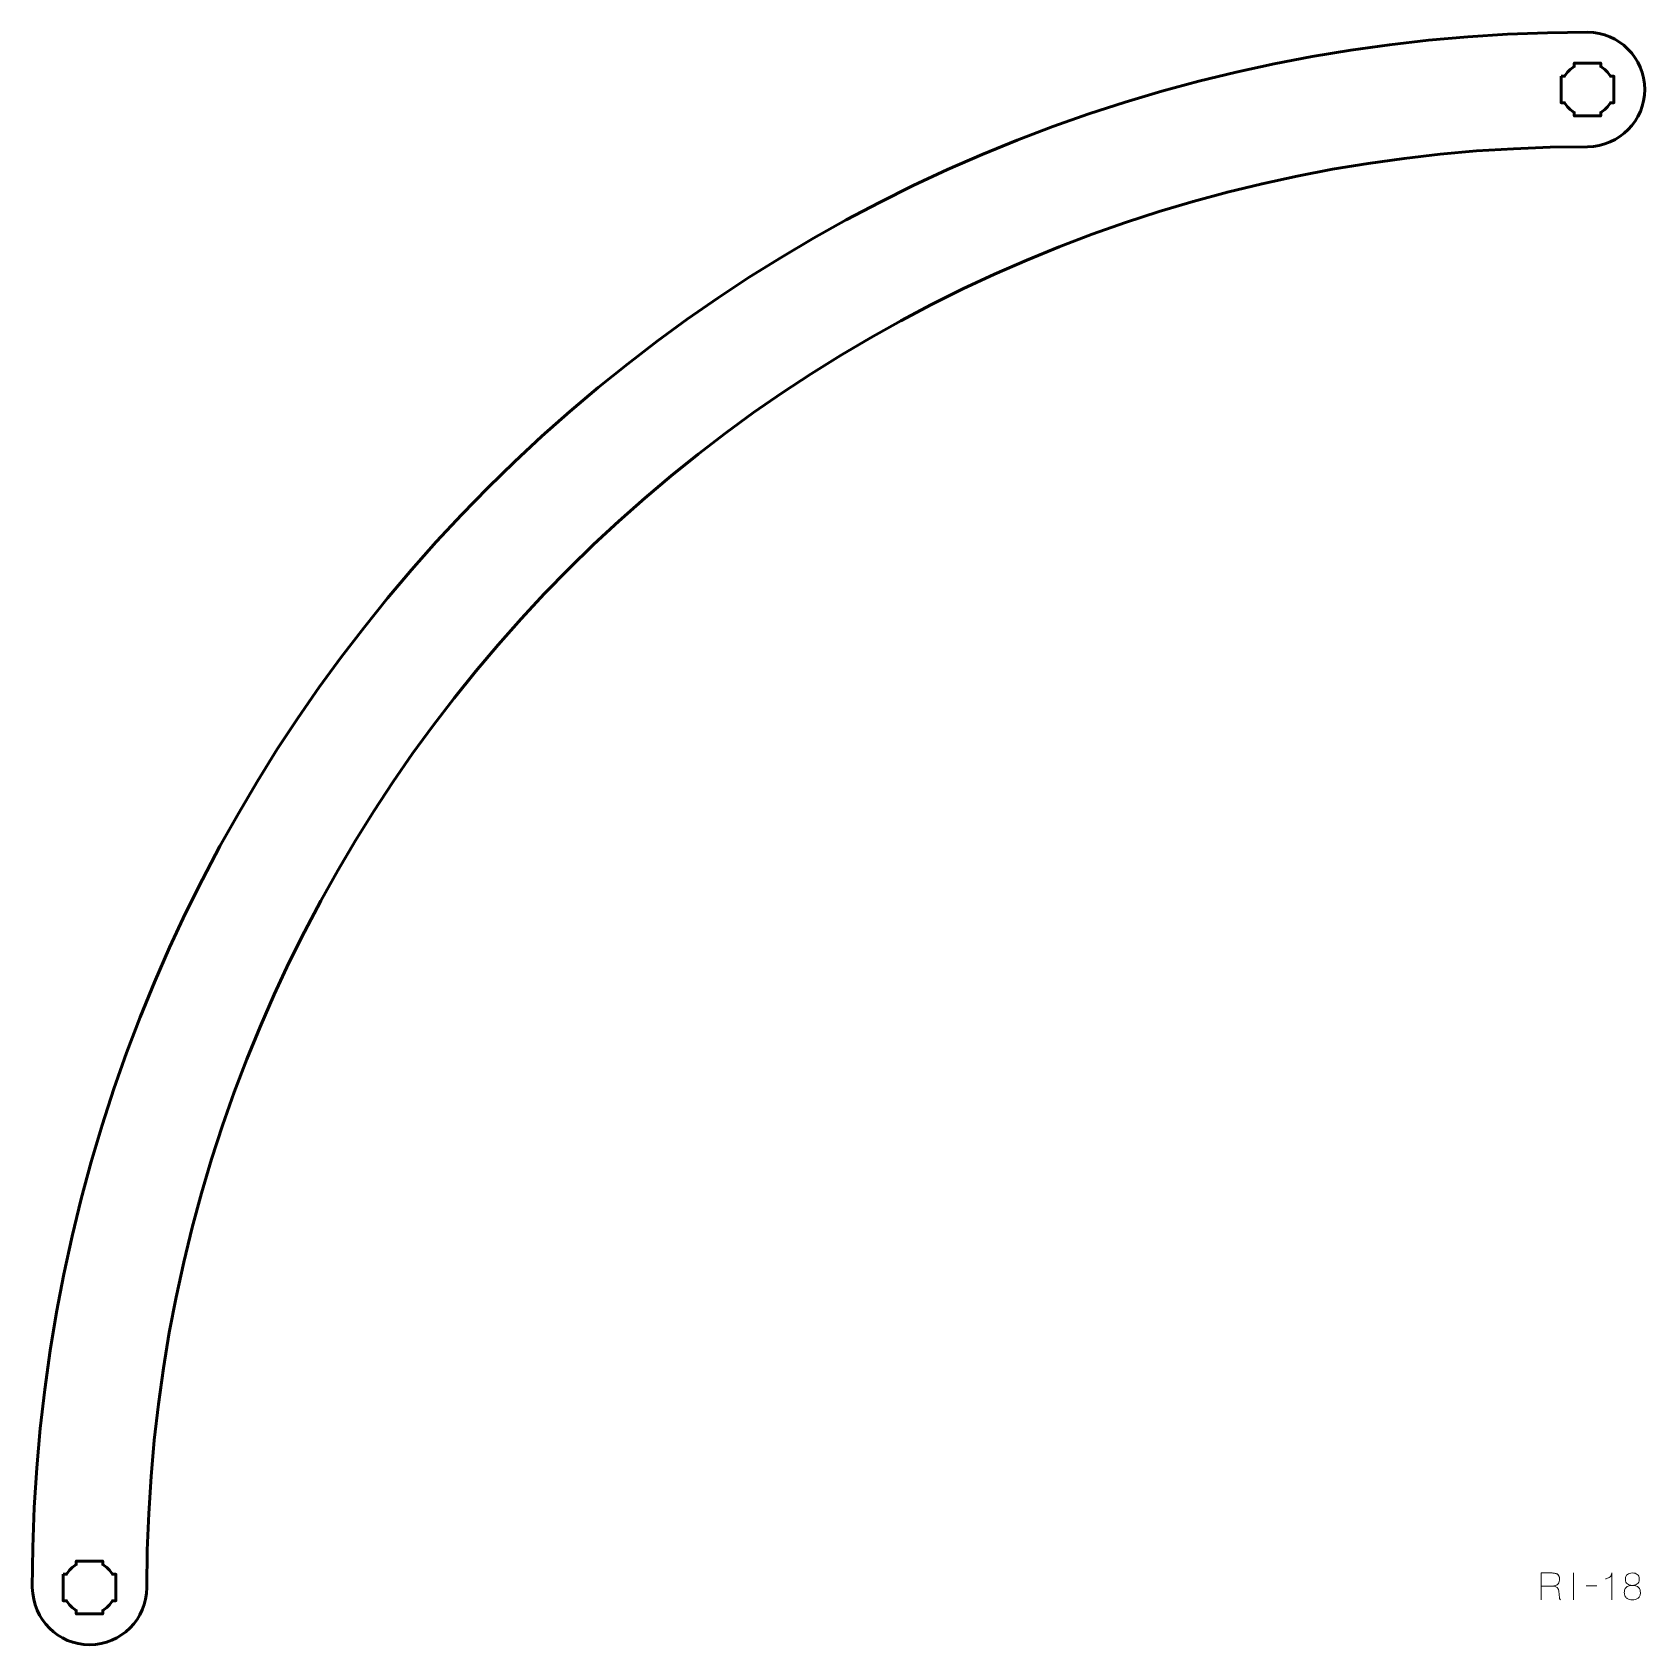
# Model space of a CAD drawing. Header units: centimetres. Extents: x -28.1 to -9.9, y -15.5 to 2.8.
import ezdxf

# ---------------------------------------------------------------- set-up
doc = ezdxf.new("R2010")
doc.units = ezdxf.units.CM
doc.header["$MEASUREMENT"] = 0
doc.layers.add('Layer 1', color=7, linetype='Continuous')

msp = doc.modelspace()

# ---------------------------------------------------------------- linework, layer by layer
at = {"layer": 'Layer 1', "color": 250, "lineweight": 53}
for points, knots in [([(-26.84999, -14.85), (-26.85, -15.20883), (-27.14108, -15.49991), (-27.5, -15.49991), (-27.5, -15.49991), (-27.85318, -15.49991), (-28.14067, -15.21806), (-28.14988, -14.84991), (-28.14988, -14.84991), (-28.15, -5.10384), (-20.24616, 2.8), (-10.5, 2.79999), (-10.5, 2.79999), (-10.14117, 2.79998), (-9.85009, 2.5089), (-9.85009, 2.14998), (-9.85009, 2.14998), (-9.85009, 1.7968), (-10.13194, 1.50931), (-10.5001, 1.5001), (-10.5001, 1.5001), (-19.52831, 1.5), (-26.85, -5.82169), (-26.84999, -14.85)], [0, 0, 0, 0, 0.16666667, 0.16666667, 0.16666667, 0.16666667, 0.33333333, 0.33333333, 0.33333333, 0.33333333, 0.5, 0.5, 0.5, 0.5, 0.66666667, 0.66666667, 0.66666667, 0.66666667, 0.83333333, 0.83333333, 0.83333333, 0.83333333, 1, 1, 1, 1]), ([(-10.80003, 2.30004), (-10.80003, 2.30004), (-10.75983, 2.30004), (-10.75983, 2.30004), (-10.75983, 2.30004), (-10.7335, 2.34556), (-10.69554, 2.38349), (-10.65003, 2.40982), (-10.65003, 2.40982), (-10.65003, 2.40982), (-10.65003, 2.45004), (-10.65003, 2.45004), (-10.65003, 2.45004), (-10.65003, 2.45004), (-10.35003, 2.45004), (-10.35003, 2.45004), (-10.35003, 2.45004), (-10.35003, 2.45004), (-10.35003, 2.40985), (-10.35003, 2.40985), (-10.35003, 2.40985), (-10.3045, 2.38352), (-10.26651, 2.34557), (-10.24015, 2.30004), (-10.24015, 2.30004), (-10.24015, 2.30004), (-10.20003, 2.30004), (-10.20003, 2.30004), (-10.20003, 2.30004), (-10.20003, 2.30004), (-10.20003, 2.15462), (-10.20003, 2.15462), (-10.20003, 2.15462), (-10.20003, 2.15462), (-10.19997, 2.14997), (-10.19997, 2.14997), (-10.19997, 2.14997), (-10.19997, 2.14997), (-10.20003, 2.14533), (-10.20003, 2.14533), (-10.20003, 2.14533), (-10.20003, 2.14533), (-10.20003, 2.00004), (-10.20003, 2.00004), (-10.20003, 2.00004), (-10.20003, 2.00004), (-10.2401, 2.00004), (-10.2401, 2.00004), (-10.2401, 2.00004), (-10.26645, 1.95447), (-10.30445, 1.91646), (-10.35003, 1.8901), (-10.35003, 1.8901), (-10.35003, 1.8901), (-10.35003, 1.85004), (-10.35003, 1.85004), (-10.35003, 1.85004), (-10.35003, 1.85004), (-10.49331, 1.85004), (-10.49331, 1.85004), (-10.49331, 1.85004), (-10.49331, 1.85004), (-10.49998, 1.84996), (-10.49998, 1.84996), (-10.49998, 1.84996), (-10.49998, 1.84996), (-10.50666, 1.85004), (-10.50666, 1.85004), (-10.50666, 1.85004), (-10.50666, 1.85004), (-10.65003, 1.85004), (-10.65003, 1.85004), (-10.65003, 1.85004), (-10.65003, 1.85004), (-10.65003, 1.89014), (-10.65003, 1.89014), (-10.65003, 1.89014), (-10.69557, 1.9165), (-10.73355, 1.95449), (-10.75988, 2.00004), (-10.75988, 2.00004), (-10.75988, 2.00004), (-10.80003, 2.00004), (-10.80003, 2.00004), (-10.80003, 2.00004), (-10.80003, 2.00004), (-10.80003, 2.30004), (-10.80003, 2.30004)], [0, 0, 0, 0, 0.04545455, 0.04545455, 0.04545455, 0.04545455, 0.09090909, 0.09090909, 0.09090909, 0.09090909, 0.13636364, 0.13636364, 0.13636364, 0.13636364, 0.18181818, 0.18181818, 0.18181818, 0.18181818, 0.22727273, 0.22727273, 0.22727273, 0.22727273, 0.27272727, 0.27272727, 0.27272727, 0.27272727, 0.31818182, 0.31818182, 0.31818182, 0.31818182, 0.36363636, 0.36363636, 0.36363636, 0.36363636, 0.40909091, 0.40909091, 0.40909091, 0.40909091, 0.45454545, 0.45454545, 0.45454545, 0.45454545, 0.5, 0.5, 0.5, 0.5, 0.54545455, 0.54545455, 0.54545455, 0.54545455, 0.59090909, 0.59090909, 0.59090909, 0.59090909, 0.63636364, 0.63636364, 0.63636364, 0.63636364, 0.68181818, 0.68181818, 0.68181818, 0.68181818, 0.72727273, 0.72727273, 0.72727273, 0.72727273, 0.77272727, 0.77272727, 0.77272727, 0.77272727, 0.81818182, 0.81818182, 0.81818182, 0.81818182, 0.86363636, 0.86363636, 0.86363636, 0.86363636, 0.90909091, 0.90909091, 0.90909091, 0.90909091, 0.95454545, 0.95454545, 0.95454545, 0.95454545, 1, 1, 1, 1]), ([(-27.80003, -14.69996), (-27.80003, -14.69996), (-27.75983, -14.69996), (-27.75983, -14.69996), (-27.75983, -14.69996), (-27.7335, -14.65444), (-27.69554, -14.61651), (-27.65003, -14.59018), (-27.65003, -14.59018), (-27.65003, -14.59018), (-27.65003, -14.54996), (-27.65003, -14.54996), (-27.65003, -14.54996), (-27.65003, -14.54996), (-27.35003, -14.54996), (-27.35003, -14.54996), (-27.35003, -14.54996), (-27.35003, -14.54996), (-27.35003, -14.59015), (-27.35003, -14.59015), (-27.35003, -14.59015), (-27.3045, -14.61648), (-27.26651, -14.65443), (-27.24015, -14.69996), (-27.24015, -14.69996), (-27.24015, -14.69996), (-27.20003, -14.69996), (-27.20003, -14.69996), (-27.20003, -14.69996), (-27.20003, -14.69996), (-27.20003, -14.84538), (-27.20003, -14.84538), (-27.20003, -14.84538), (-27.20003, -14.84538), (-27.19997, -14.85003), (-27.19997, -14.85003), (-27.19997, -14.85003), (-27.19997, -14.85003), (-27.20003, -14.85467), (-27.20003, -14.85467), (-27.20003, -14.85467), (-27.20003, -14.85467), (-27.20003, -14.99996), (-27.20003, -14.99996), (-27.20003, -14.99996), (-27.20003, -14.99996), (-27.2401, -14.99996), (-27.2401, -14.99996), (-27.2401, -14.99996), (-27.26645, -15.04553), (-27.30445, -15.08354), (-27.35003, -15.1099), (-27.35003, -15.1099), (-27.35003, -15.1099), (-27.35003, -15.14996), (-27.35003, -15.14996), (-27.35003, -15.14996), (-27.35003, -15.14996), (-27.49331, -15.14996), (-27.49331, -15.14996), (-27.49331, -15.14996), (-27.49331, -15.14996), (-27.49998, -15.15004), (-27.49998, -15.15004), (-27.49998, -15.15004), (-27.49998, -15.15004), (-27.50666, -15.14996), (-27.50666, -15.14996), (-27.50666, -15.14996), (-27.50666, -15.14996), (-27.65003, -15.14996), (-27.65003, -15.14996), (-27.65003, -15.14996), (-27.65003, -15.14996), (-27.65003, -15.10986), (-27.65003, -15.10986), (-27.65003, -15.10986), (-27.69557, -15.0835), (-27.73355, -15.04551), (-27.75988, -14.99996), (-27.75988, -14.99996), (-27.75988, -14.99996), (-27.80003, -14.99996), (-27.80003, -14.99996), (-27.80003, -14.99996), (-27.80003, -14.99996), (-27.80003, -14.69996), (-27.80003, -14.69996)], [0, 0, 0, 0, 0.04545455, 0.04545455, 0.04545455, 0.04545455, 0.09090909, 0.09090909, 0.09090909, 0.09090909, 0.13636364, 0.13636364, 0.13636364, 0.13636364, 0.18181818, 0.18181818, 0.18181818, 0.18181818, 0.22727273, 0.22727273, 0.22727273, 0.22727273, 0.27272727, 0.27272727, 0.27272727, 0.27272727, 0.31818182, 0.31818182, 0.31818182, 0.31818182, 0.36363636, 0.36363636, 0.36363636, 0.36363636, 0.40909091, 0.40909091, 0.40909091, 0.40909091, 0.45454545, 0.45454545, 0.45454545, 0.45454545, 0.5, 0.5, 0.5, 0.5, 0.54545455, 0.54545455, 0.54545455, 0.54545455, 0.59090909, 0.59090909, 0.59090909, 0.59090909, 0.63636364, 0.63636364, 0.63636364, 0.63636364, 0.68181818, 0.68181818, 0.68181818, 0.68181818, 0.72727273, 0.72727273, 0.72727273, 0.72727273, 0.77272727, 0.77272727, 0.77272727, 0.77272727, 0.81818182, 0.81818182, 0.81818182, 0.81818182, 0.86363636, 0.86363636, 0.86363636, 0.86363636, 0.90909091, 0.90909091, 0.90909091, 0.90909091, 0.95454545, 0.95454545, 0.95454545, 0.95454545, 1, 1, 1, 1])]:
    msp.add_open_spline(points, degree=3, knots=knots, dxfattribs=at)
at = {"layer": 'Layer 1', "color": 30, "lineweight": 9}
for points, knots in [([(-11.02428, -14.99015), (-11.02428, -14.99015), (-11.02428, -14.68493), (-11.02428, -14.68493), (-11.02428, -14.68493), (-11.02428, -14.68493), (-10.91294, -14.68493), (-10.91294, -14.68493), (-10.91294, -14.68493), (-10.89742, -14.68493), (-10.88416, -14.68599), (-10.87322, -14.68803), (-10.87322, -14.68803), (-10.86222, -14.69008), (-10.85311, -14.69304), (-10.84592, -14.69692), (-10.84592, -14.69692), (-10.83872, -14.7008), (-10.83308, -14.70553), (-10.82891, -14.7111), (-10.82891, -14.7111), (-10.82468, -14.71661), (-10.82172, -14.72289), (-10.81981, -14.72987), (-10.81981, -14.72987), (-10.81791, -14.73686), (-10.81678, -14.74441), (-10.81643, -14.75266), (-10.81643, -14.75266), (-10.81593, -14.76303), (-10.81706, -14.77305), (-10.81974, -14.78272), (-10.81974, -14.78272), (-10.82249, -14.79245), (-10.82722, -14.80113), (-10.83392, -14.80889), (-10.83392, -14.80889), (-10.8407, -14.81666), (-10.8498, -14.82279), (-10.86137, -14.82738), (-10.86137, -14.82738), (-10.87294, -14.8319), (-10.88726, -14.83429), (-10.90448, -14.83436), (-10.90448, -14.83436), (-10.90448, -14.83436), (-11.02428, -14.83436), (-11.02428, -14.83436), (-11.02428, -14.83436), (-11.02428, -14.83436), (-10.90448, -14.83436), (-10.90448, -14.83436), (-10.90448, -14.83436), (-10.88762, -14.83429), (-10.87343, -14.8319), (-10.86193, -14.82738), (-10.86193, -14.82738), (-10.85043, -14.82279), (-10.84126, -14.81666), (-10.83442, -14.80889), (-10.83442, -14.80889), (-10.82757, -14.80113), (-10.82278, -14.79245), (-10.81995, -14.78272), (-10.81995, -14.78272), (-10.81713, -14.77305), (-10.81593, -14.76303), (-10.81643, -14.75266), (-10.81643, -14.75266), (-10.81685, -14.74236), (-10.81861, -14.73305), (-10.82172, -14.72472), (-10.82172, -14.72472), (-10.82475, -14.71647), (-10.82983, -14.70934), (-10.83689, -14.70341), (-10.83689, -14.70341), (-10.84394, -14.69749), (-10.85368, -14.6929), (-10.86603, -14.68973), (-10.86603, -14.68973), (-10.87837, -14.68655), (-10.89404, -14.68493), (-10.91294, -14.68493), (-10.91294, -14.68493), (-10.91294, -14.68493), (-11.02428, -14.68493), (-11.02428, -14.68493), (-11.02428, -14.68493), (-11.02428, -14.68493), (-11.02428, -14.99015), (-11.02428, -14.99015)], [0, 0, 0, 0, 0.04347826, 0.04347826, 0.04347826, 0.04347826, 0.08695652, 0.08695652, 0.08695652, 0.08695652, 0.13043478, 0.13043478, 0.13043478, 0.13043478, 0.17391304, 0.17391304, 0.17391304, 0.17391304, 0.2173913, 0.2173913, 0.2173913, 0.2173913, 0.26086957, 0.26086957, 0.26086957, 0.26086957, 0.30434783, 0.30434783, 0.30434783, 0.30434783, 0.34782609, 0.34782609, 0.34782609, 0.34782609, 0.39130435, 0.39130435, 0.39130435, 0.39130435, 0.43478261, 0.43478261, 0.43478261, 0.43478261, 0.47826087, 0.47826087, 0.47826087, 0.47826087, 0.52173913, 0.52173913, 0.52173913, 0.52173913, 0.56521739, 0.56521739, 0.56521739, 0.56521739, 0.60869565, 0.60869565, 0.60869565, 0.60869565, 0.65217391, 0.65217391, 0.65217391, 0.65217391, 0.69565217, 0.69565217, 0.69565217, 0.69565217, 0.73913043, 0.73913043, 0.73913043, 0.73913043, 0.7826087, 0.7826087, 0.7826087, 0.7826087, 0.82608696, 0.82608696, 0.82608696, 0.82608696, 0.86956522, 0.86956522, 0.86956522, 0.86956522, 0.91304348, 0.91304348, 0.91304348, 0.91304348, 0.95652174, 0.95652174, 0.95652174, 0.95652174, 1, 1, 1, 1]), ([(-10.65725, -14.99015), (-10.65725, -14.99015), (-10.65725, -14.68493), (-10.65725, -14.68493), (-10.65725, -14.68493), (-10.65725, -14.68493), (-10.65725, -14.99015), (-10.65725, -14.99015)], [0, 0, 0, 0, 0.5, 0.5, 0.5, 0.5, 1, 1, 1, 1]), ([(-10.22418, -14.99015), (-10.22418, -14.99015), (-10.22418, -14.68493), (-10.22418, -14.68493), (-10.22418, -14.68493), (-10.22425, -14.6953), (-10.22609, -14.70419), (-10.22962, -14.7116), (-10.22962, -14.7116), (-10.23307, -14.71908), (-10.23766, -14.72522), (-10.2433, -14.73015), (-10.2433, -14.73015), (-10.24895, -14.73509), (-10.25502, -14.73904), (-10.26151, -14.74201), (-10.26151, -14.74201), (-10.268, -14.7449), (-10.27428, -14.74709), (-10.28035, -14.74843), (-10.28035, -14.74843), (-10.28648, -14.74984), (-10.29171, -14.75069), (-10.29615, -14.75097), (-10.29615, -14.75097), (-10.29171, -14.75069), (-10.28648, -14.74984), (-10.28035, -14.74843), (-10.28035, -14.74843), (-10.27428, -14.74709), (-10.268, -14.7449), (-10.26151, -14.74201), (-10.26151, -14.74201), (-10.25502, -14.73904), (-10.24895, -14.73509), (-10.2433, -14.73015), (-10.2433, -14.73015), (-10.23766, -14.72522), (-10.23307, -14.71908), (-10.22962, -14.7116), (-10.22962, -14.7116), (-10.22609, -14.70419), (-10.22425, -14.6953), (-10.22418, -14.68493), (-10.22418, -14.68493), (-10.22418, -14.68493), (-10.22418, -14.99015), (-10.22418, -14.99015)], [0, 0, 0, 0, 0.08333333, 0.08333333, 0.08333333, 0.08333333, 0.16666667, 0.16666667, 0.16666667, 0.16666667, 0.25, 0.25, 0.25, 0.25, 0.33333333, 0.33333333, 0.33333333, 0.33333333, 0.41666667, 0.41666667, 0.41666667, 0.41666667, 0.5, 0.5, 0.5, 0.5, 0.58333333, 0.58333333, 0.58333333, 0.58333333, 0.66666667, 0.66666667, 0.66666667, 0.66666667, 0.75, 0.75, 0.75, 0.75, 0.83333333, 0.83333333, 0.83333333, 0.83333333, 0.91666667, 0.91666667, 0.91666667, 0.91666667, 1, 1, 1, 1]), ([(-9.99093, -14.82632), (-9.98007, -14.82632), (-9.96991, -14.82505), (-9.96038, -14.82251), (-9.96038, -14.82251), (-9.95093, -14.8199), (-9.9426, -14.81581), (-9.93534, -14.81023), (-9.93534, -14.81023), (-9.92814, -14.80466), (-9.9225, -14.79739), (-9.9184, -14.78843), (-9.9184, -14.78843), (-9.91431, -14.77954), (-9.91227, -14.76875), (-9.9122, -14.75605), (-9.9122, -14.75605), (-9.91227, -14.74335), (-9.91424, -14.73248), (-9.91812, -14.72345), (-9.91812, -14.72345), (-9.922, -14.71442), (-9.92751, -14.70701), (-9.93456, -14.7013), (-9.93456, -14.7013), (-9.94162, -14.69565), (-9.94994, -14.69149), (-9.95954, -14.68888), (-9.95954, -14.68888), (-9.96906, -14.68627), (-9.97958, -14.68514), (-9.99093, -14.68535), (-9.99093, -14.68535), (-10.00229, -14.68549), (-10.01281, -14.68698), (-10.02233, -14.68959), (-10.02233, -14.68959), (-10.03193, -14.69227), (-10.04025, -14.69636), (-10.04731, -14.70193), (-10.04731, -14.70193), (-10.05436, -14.70751), (-10.05987, -14.71477), (-10.06375, -14.72366), (-10.06375, -14.72366), (-10.06763, -14.73262), (-10.0696, -14.74335), (-10.06967, -14.75605), (-10.06967, -14.75605), (-10.0696, -14.76875), (-10.06756, -14.77954), (-10.06346, -14.78843), (-10.06346, -14.78843), (-10.05937, -14.79739), (-10.05373, -14.80466), (-10.04646, -14.81023), (-10.04646, -14.81023), (-10.03926, -14.81581), (-10.03094, -14.8199), (-10.02148, -14.82251), (-10.02148, -14.82251), (-10.01196, -14.82505), (-10.0018, -14.82632), (-9.99093, -14.82632)], [0, 0, 0, 0, 0.0625, 0.0625, 0.0625, 0.0625, 0.125, 0.125, 0.125, 0.125, 0.1875, 0.1875, 0.1875, 0.1875, 0.25, 0.25, 0.25, 0.25, 0.3125, 0.3125, 0.3125, 0.3125, 0.375, 0.375, 0.375, 0.375, 0.4375, 0.4375, 0.4375, 0.4375, 0.5, 0.5, 0.5, 0.5, 0.5625, 0.5625, 0.5625, 0.5625, 0.625, 0.625, 0.625, 0.625, 0.6875, 0.6875, 0.6875, 0.6875, 0.75, 0.75, 0.75, 0.75, 0.8125, 0.8125, 0.8125, 0.8125, 0.875, 0.875, 0.875, 0.875, 0.9375, 0.9375, 0.9375, 0.9375, 1, 1, 1, 1]), ([(-9.99093, -14.82632), (-9.98007, -14.82632), (-9.96991, -14.82505), (-9.96038, -14.82251), (-9.96038, -14.82251), (-9.95093, -14.8199), (-9.9426, -14.81581), (-9.93534, -14.81023), (-9.93534, -14.81023), (-9.92814, -14.80466), (-9.9225, -14.79739), (-9.9184, -14.78843), (-9.9184, -14.78843), (-9.91431, -14.77954), (-9.91227, -14.76875), (-9.9122, -14.75605), (-9.9122, -14.75605), (-9.91227, -14.74335), (-9.91424, -14.73248), (-9.91812, -14.72345), (-9.91812, -14.72345), (-9.922, -14.71442), (-9.92751, -14.70701), (-9.93456, -14.7013), (-9.93456, -14.7013), (-9.94162, -14.69565), (-9.94994, -14.69149), (-9.95954, -14.68888), (-9.95954, -14.68888), (-9.96906, -14.68627), (-9.97958, -14.68514), (-9.99093, -14.68535), (-9.99093, -14.68535), (-10.00229, -14.68549), (-10.01281, -14.68698), (-10.02233, -14.68959), (-10.02233, -14.68959), (-10.03193, -14.69227), (-10.04025, -14.69636), (-10.04731, -14.70193), (-10.04731, -14.70193), (-10.05436, -14.70751), (-10.05987, -14.71477), (-10.06375, -14.72366), (-10.06375, -14.72366), (-10.06763, -14.73262), (-10.0696, -14.74335), (-10.06967, -14.75605), (-10.06967, -14.75605), (-10.0696, -14.76875), (-10.06756, -14.77954), (-10.06346, -14.78843), (-10.06346, -14.78843), (-10.05937, -14.79739), (-10.05373, -14.80466), (-10.04646, -14.81023), (-10.04646, -14.81023), (-10.03926, -14.81581), (-10.03094, -14.8199), (-10.02148, -14.82251), (-10.02148, -14.82251), (-10.01196, -14.82505), (-10.0018, -14.82632), (-9.99093, -14.82632)], [0, 0, 0, 0, 0.0625, 0.0625, 0.0625, 0.0625, 0.125, 0.125, 0.125, 0.125, 0.1875, 0.1875, 0.1875, 0.1875, 0.25, 0.25, 0.25, 0.25, 0.3125, 0.3125, 0.3125, 0.3125, 0.375, 0.375, 0.375, 0.375, 0.4375, 0.4375, 0.4375, 0.4375, 0.5, 0.5, 0.5, 0.5, 0.5625, 0.5625, 0.5625, 0.5625, 0.625, 0.625, 0.625, 0.625, 0.6875, 0.6875, 0.6875, 0.6875, 0.75, 0.75, 0.75, 0.75, 0.8125, 0.8125, 0.8125, 0.8125, 0.875, 0.875, 0.875, 0.875, 0.9375, 0.9375, 0.9375, 0.9375, 1, 1, 1, 1]), ([(-10.80711, -14.99015), (-10.80993, -14.9881), (-10.81205, -14.98563), (-10.8136, -14.98274), (-10.8136, -14.98274), (-10.81516, -14.97985), (-10.81621, -14.97696), (-10.81685, -14.97413), (-10.81685, -14.97413), (-10.81741, -14.97138), (-10.8177, -14.96905), (-10.8177, -14.96729), (-10.8177, -14.96729), (-10.8177, -14.96729), (-10.82532, -14.89024), (-10.82532, -14.89024), (-10.82532, -14.89024), (-10.82616, -14.87917), (-10.82941, -14.86943), (-10.83498, -14.8611), (-10.83498, -14.8611), (-10.84063, -14.85271), (-10.84867, -14.84622), (-10.85925, -14.84149), (-10.85925, -14.84149), (-10.86977, -14.83683), (-10.88289, -14.83444), (-10.89855, -14.83436), (-10.89855, -14.83436), (-10.88289, -14.83444), (-10.86977, -14.83683), (-10.85925, -14.84149), (-10.85925, -14.84149), (-10.84867, -14.84622), (-10.84063, -14.85271), (-10.83498, -14.8611), (-10.83498, -14.8611), (-10.82941, -14.86943), (-10.82616, -14.87917), (-10.82532, -14.89024), (-10.82532, -14.89024), (-10.82532, -14.89024), (-10.8177, -14.96729), (-10.8177, -14.96729), (-10.8177, -14.96729), (-10.8177, -14.96905), (-10.81741, -14.97138), (-10.81685, -14.97413), (-10.81685, -14.97413), (-10.81621, -14.97696), (-10.81516, -14.97985), (-10.8136, -14.98274), (-10.8136, -14.98274), (-10.81205, -14.98563), (-10.80993, -14.9881), (-10.80711, -14.99015)], [0, 0, 0, 0, 0.07142857, 0.07142857, 0.07142857, 0.07142857, 0.14285714, 0.14285714, 0.14285714, 0.14285714, 0.21428571, 0.21428571, 0.21428571, 0.21428571, 0.28571429, 0.28571429, 0.28571429, 0.28571429, 0.35714286, 0.35714286, 0.35714286, 0.35714286, 0.42857143, 0.42857143, 0.42857143, 0.42857143, 0.5, 0.5, 0.5, 0.5, 0.57142857, 0.57142857, 0.57142857, 0.57142857, 0.64285714, 0.64285714, 0.64285714, 0.64285714, 0.71428571, 0.71428571, 0.71428571, 0.71428571, 0.78571429, 0.78571429, 0.78571429, 0.78571429, 0.85714286, 0.85714286, 0.85714286, 0.85714286, 0.92857143, 0.92857143, 0.92857143, 0.92857143, 1, 1, 1, 1]), ([(-10.51628, -14.83055), (-10.51628, -14.83055), (-10.39309, -14.83055), (-10.39309, -14.83055), (-10.39309, -14.83055), (-10.39309, -14.83055), (-10.51628, -14.83055), (-10.51628, -14.83055)], [0, 0, 0, 0, 0.5, 0.5, 0.5, 0.5, 1, 1, 1, 1]), ([(-9.99093, -14.99015), (-9.97823, -14.99015), (-9.96638, -14.98867), (-9.95537, -14.98556), (-9.95537, -14.98556), (-9.94437, -14.98246), (-9.9347, -14.97759), (-9.92631, -14.97096), (-9.92631, -14.97096), (-9.91798, -14.9644), (-9.91142, -14.95593), (-9.90669, -14.94549), (-9.90669, -14.94549), (-9.90196, -14.93512), (-9.89957, -14.92263), (-9.8995, -14.90802), (-9.8995, -14.90802), (-9.89964, -14.88862), (-9.90345, -14.87289), (-9.911, -14.86089), (-9.911, -14.86089), (-9.91854, -14.84883), (-9.92913, -14.84008), (-9.94275, -14.83451), (-9.94275, -14.83451), (-9.95643, -14.829), (-9.97245, -14.82625), (-9.99093, -14.82632), (-9.99093, -14.82632), (-10.00935, -14.82625), (-10.02544, -14.829), (-10.03898, -14.83451), (-10.03898, -14.83451), (-10.0526, -14.84008), (-10.06311, -14.84883), (-10.07059, -14.86089), (-10.07059, -14.86089), (-10.07807, -14.87289), (-10.08188, -14.88862), (-10.08195, -14.90802), (-10.08195, -14.90802), (-10.08188, -14.92263), (-10.07948, -14.93512), (-10.07475, -14.94549), (-10.07475, -14.94549), (-10.07003, -14.95593), (-10.06354, -14.9644), (-10.05514, -14.97096), (-10.05514, -14.97096), (-10.04681, -14.97759), (-10.03722, -14.98246), (-10.02621, -14.98556), (-10.02621, -14.98556), (-10.01528, -14.98867), (-10.00349, -14.99015), (-9.99093, -14.99015)], [0, 0, 0, 0, 0.07142857, 0.07142857, 0.07142857, 0.07142857, 0.14285714, 0.14285714, 0.14285714, 0.14285714, 0.21428571, 0.21428571, 0.21428571, 0.21428571, 0.28571429, 0.28571429, 0.28571429, 0.28571429, 0.35714286, 0.35714286, 0.35714286, 0.35714286, 0.42857143, 0.42857143, 0.42857143, 0.42857143, 0.5, 0.5, 0.5, 0.5, 0.57142857, 0.57142857, 0.57142857, 0.57142857, 0.64285714, 0.64285714, 0.64285714, 0.64285714, 0.71428571, 0.71428571, 0.71428571, 0.71428571, 0.78571429, 0.78571429, 0.78571429, 0.78571429, 0.85714286, 0.85714286, 0.85714286, 0.85714286, 0.92857143, 0.92857143, 0.92857143, 0.92857143, 1, 1, 1, 1]), ([(-9.99093, -14.99015), (-9.97823, -14.99015), (-9.96638, -14.98867), (-9.95537, -14.98556), (-9.95537, -14.98556), (-9.94437, -14.98246), (-9.9347, -14.97759), (-9.92631, -14.97096), (-9.92631, -14.97096), (-9.91798, -14.9644), (-9.91142, -14.95593), (-9.90669, -14.94549), (-9.90669, -14.94549), (-9.90196, -14.93512), (-9.89957, -14.92263), (-9.8995, -14.90802), (-9.8995, -14.90802), (-9.89964, -14.88862), (-9.90345, -14.87289), (-9.911, -14.86089), (-9.911, -14.86089), (-9.91854, -14.84883), (-9.92913, -14.84008), (-9.94275, -14.83451), (-9.94275, -14.83451), (-9.95643, -14.829), (-9.97245, -14.82625), (-9.99093, -14.82632), (-9.99093, -14.82632), (-10.00935, -14.82625), (-10.02544, -14.829), (-10.03898, -14.83451), (-10.03898, -14.83451), (-10.0526, -14.84008), (-10.06311, -14.84883), (-10.07059, -14.86089), (-10.07059, -14.86089), (-10.07807, -14.87289), (-10.08188, -14.88862), (-10.08195, -14.90802), (-10.08195, -14.90802), (-10.08188, -14.92263), (-10.07948, -14.93512), (-10.07475, -14.94549), (-10.07475, -14.94549), (-10.07003, -14.95593), (-10.06354, -14.9644), (-10.05514, -14.97096), (-10.05514, -14.97096), (-10.04681, -14.97759), (-10.03722, -14.98246), (-10.02621, -14.98556), (-10.02621, -14.98556), (-10.01528, -14.98867), (-10.00349, -14.99015), (-9.99093, -14.99015)], [0, 0, 0, 0, 0.07142857, 0.07142857, 0.07142857, 0.07142857, 0.14285714, 0.14285714, 0.14285714, 0.14285714, 0.21428571, 0.21428571, 0.21428571, 0.21428571, 0.28571429, 0.28571429, 0.28571429, 0.28571429, 0.35714286, 0.35714286, 0.35714286, 0.35714286, 0.42857143, 0.42857143, 0.42857143, 0.42857143, 0.5, 0.5, 0.5, 0.5, 0.57142857, 0.57142857, 0.57142857, 0.57142857, 0.64285714, 0.64285714, 0.64285714, 0.64285714, 0.71428571, 0.71428571, 0.71428571, 0.71428571, 0.78571429, 0.78571429, 0.78571429, 0.78571429, 0.85714286, 0.85714286, 0.85714286, 0.85714286, 0.92857143, 0.92857143, 0.92857143, 0.92857143, 1, 1, 1, 1])]:
    msp.add_open_spline(points, degree=3, knots=knots, dxfattribs=at)

doc.saveas('drawing.dxf')
